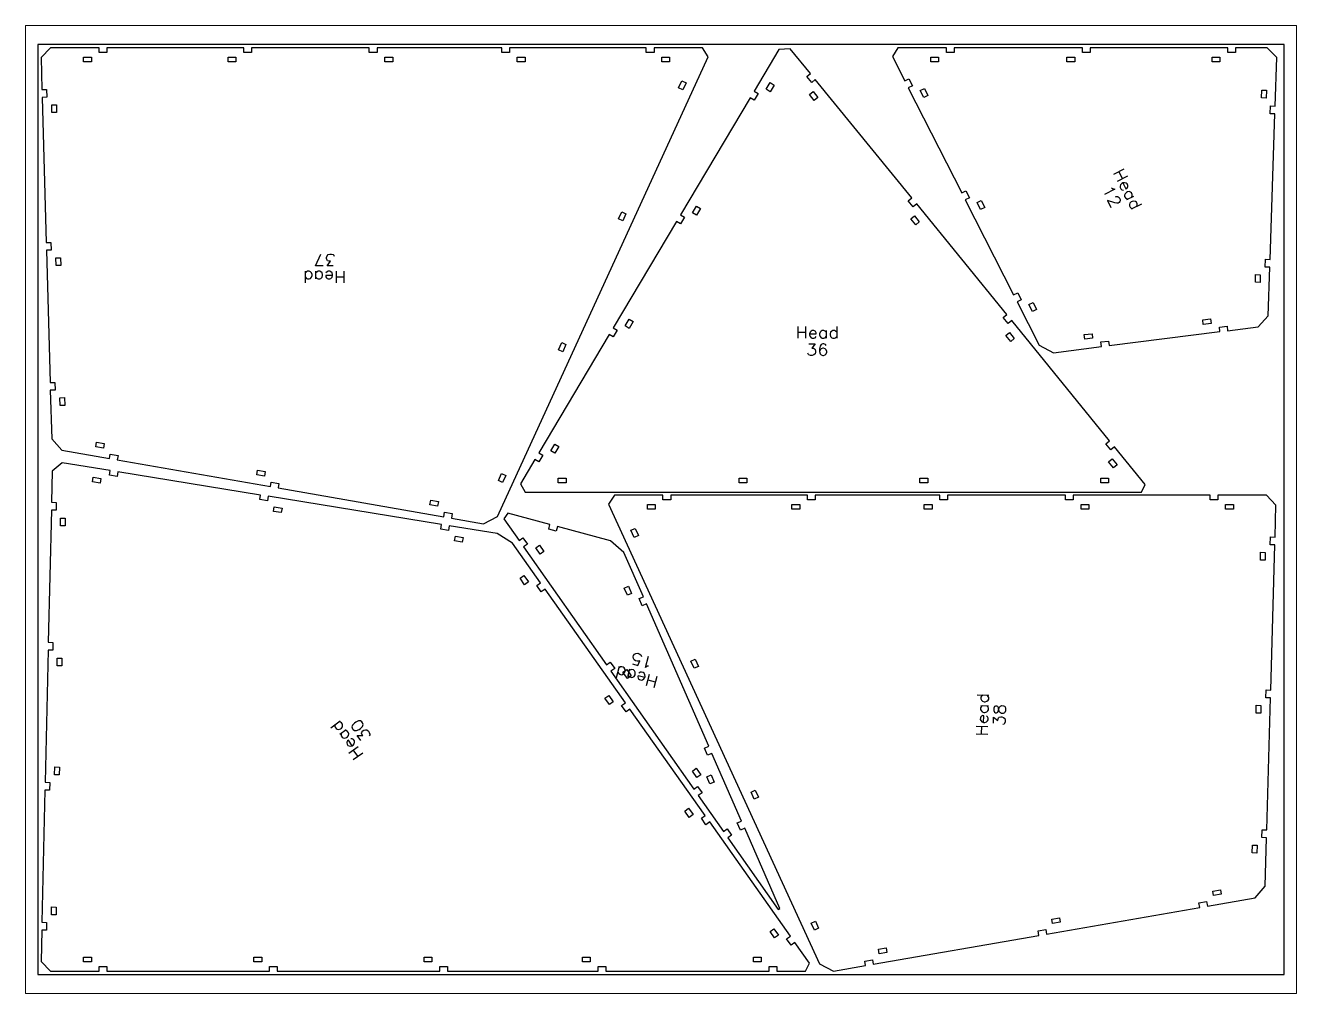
# Paper-space layout 'Layout' of a CAD drawing. Header units: millimetres, sheet in inches. Extents: x 0 to 10.5, y 0 to 8.
# The model-space entities are those that its viewports show. They can reach past a viewport. Long polylines and large blocks are cut down to what shows.
import ezdxf

# ---------------------------------------------------------------- set-up
doc = ezdxf.new("R2010")
doc.units = ezdxf.units.MM
doc.header["$MEASUREMENT"] = 0
for name, color, linetype, true_color in [('head_cuts', 7, 'Continuous', 0xffffff), ('head_marks', 7, 'Continuous', 0xffffff), ('Sheet', 18, 'Continuous', 0x000000)]:
    doc.layers.add(name, color=color, linetype=linetype, true_color=true_color)

msp = doc.modelspace()

# ---------------------------------------------------------------- linework, layer by layer
at = {"layer": 'head_cuts', "color": 7, "true_color": 0xffffff}
for points in [[(426.67, 595), (395.52, 595), (395.52, 592), (390.52, 592), (390.52, 595), (302.72, 595), (302.72, 592), (297.72, 592), (297.72, 595), (217.75, 595), (217.75, 592), (212.75, 592), (212.75, 595), (137.12, 595), (137.12, 592), (132.12, 592), (132.12, 595), (44.32, 595), (44.32, 592), (39.32, 592), (39.32, 595), (8.17, 595), (2, 588.65), (2.57, 568.16), (5.57, 568.25), (5.71, 563.25), (2.71, 563.17), (5.33, 469.92), (8.33, 470.01), (8.47, 465.01), (5.47, 464.93), (7.85, 380.07), (10.85, 380.16), (10.99, 375.16), (7.99, 375.08), (8.87, 343.94), (15.3, 336.5), (45.99, 331.16), (46.5, 334.12), (51.43, 333.26), (50.91, 330.3), (149.3, 313.18), (149.81, 316.13), (154.74, 315.28), (154.22, 312.32), (260.52, 293.82), (261.03, 296.77), (265.96, 295.92), (265.44, 292.96), (286.04, 289.37), (294.95, 294.06), (430.37, 589.23)], [(34.32, 589), (34.32, 586), (29.32, 586), (29.32, 589)], [(127.12, 589), (127.12, 586), (122.12, 586), (122.12, 589)], [(227.75, 589), (227.75, 586), (222.75, 586), (222.75, 589)], [(312.72, 589), (312.72, 586), (307.72, 586), (307.72, 589)], [(312.89, 309.62), (708.44, 309.62), (710.78, 314.55), (691.12, 338.71), (688.79, 336.81), (685.63, 340.69), (687.96, 342.59), (625.14, 419.76), (622.81, 417.87), (619.66, 421.75), (621.98, 423.64), (564.15, 494.69), (561.83, 492.79), (558.67, 496.67), (561, 498.56), (499.07, 574.64), (496.75, 572.74), (493.59, 576.62), (495.92, 578.52), (482.99, 594.4), (475.73, 593.87), (459.8, 567.1), (462.38, 565.57), (459.82, 561.27), (457.24, 562.8), (412.55, 487.72), (415.13, 486.18), (412.57, 481.89), (409.99, 483.42), (369.34, 415.13), (371.92, 413.59), (369.36, 409.3), (366.78, 410.83), (321.62, 334.96), (324.2, 333.42), (321.64, 329.13), (319.06, 330.66), (309.79, 315.08)], [(405.52, 589), (405.52, 586), (400.52, 586), (400.52, 589)], [(548.59, 589.34), (556.51, 573.74), (559.18, 575.1), (561.45, 570.64), (558.77, 569.28), (593.05, 501.81), (595.72, 503.17), (597.98, 498.71), (595.31, 497.35), (626.33, 436.28), (629, 437.64), (631.27, 433.19), (628.59, 431.83), (642.7, 404.05), (651.88, 399.19), (682.78, 403.09), (682.4, 406.07), (687.37, 406.7), (687.74, 403.72), (758.79, 412.7), (758.42, 415.67), (763.38, 416.3), (763.75, 413.32), (783.34, 415.8), (789.85, 422.94), (790.89, 454.07), (787.89, 454.17), (788.05, 459.17), (791.05, 459.07), (794.14, 552.52), (791.15, 552.62), (791.31, 557.62), (794.31, 557.52), (795.34, 588.65), (789.2, 595), (768.83, 595), (768.83, 592), (763.83, 592), (763.83, 595), (675.6, 595), (675.6, 592), (670.6, 592), (670.6, 595), (588.21, 595), (588.21, 592), (583.21, 592), (583.21, 595), (552.06, 595)], [(578.21, 589), (578.21, 586), (573.21, 586), (573.21, 589)], [(665.6, 589), (665.6, 586), (660.6, 586), (660.6, 589)], [(758.83, 589), (758.83, 586), (753.83, 586), (753.83, 589)], [(414.02, 567.96), (411.29, 569.21), (413.37, 573.76), (416.1, 572.51)], [(470.07, 572.62), (472.65, 571.09), (470.09, 566.79), (467.51, 568.33)], [(500.73, 563.09), (498.41, 561.2), (495.25, 565.08), (497.58, 566.97)], [(566.39, 567.54), (569.06, 568.9), (571.33, 564.44), (568.65, 563.08)], [(788.48, 562.72), (785.48, 562.82), (785.65, 567.81), (788.64, 567.71)], [(8.85, 558.34), (11.85, 558.42), (11.99, 553.42), (8.99, 553.34)], [(375.45, 483.9), (372.72, 485.15), (374.81, 489.7), (377.53, 488.45)], [(422.82, 493.24), (425.4, 491.71), (422.84, 487.41), (420.26, 488.95)], [(602.92, 495.61), (605.6, 496.97), (607.86, 492.51), (605.19, 491.15)], [(565.81, 483.14), (563.49, 481.25), (560.33, 485.13), (562.66, 487.02)], [(11.61, 460.1), (14.61, 460.18), (14.75, 455.18), (11.75, 455.1)], [(784.56, 444.28), (781.56, 444.38), (781.72, 449.37), (784.72, 449.27)], [(636.21, 430.09), (638.88, 431.44), (641.15, 426.99), (638.47, 425.63)], [(379.61, 420.65), (382.19, 419.12), (379.63, 414.82), (377.05, 416.36)], [(748.12, 417.4), (747.74, 420.37), (752.7, 421), (753.08, 418.02)], [(626.8, 408.22), (624.47, 406.33), (621.31, 410.2), (623.64, 412.1)], [(672.11, 407.79), (671.73, 410.77), (676.69, 411.4), (677.07, 408.42)], [(336.88, 399.84), (334.15, 401.09), (336.24, 405.64), (338.97, 404.39)], [(14.13, 370.25), (17.13, 370.33), (17.27, 365.33), (14.27, 365.25)], [(37.16, 338.79), (37.68, 341.74), (42.61, 340.88), (42.09, 337.93)], [(331.89, 340.48), (334.47, 338.95), (331.91, 334.65), (329.33, 336.19)], [(495.4, 7.18), (486.01, 20.46), (483.56, 18.73), (480.67, 22.81), (483.12, 24.54), (431.28, 97.84), (428.83, 96.11), (425.94, 100.19), (428.39, 101.93), (380.05, 170.27), (377.6, 168.54), (374.71, 172.62), (377.16, 174.36), (325.59, 247.27), (323.14, 245.53), (320.26, 249.62), (322.71, 251.35), (304.72, 276.78), (294.78, 282.99), (264.04, 288), (263.56, 285.04), (258.62, 285.85), (259.11, 288.81), (147.81, 306.97), (147.32, 304.01), (142.39, 304.82), (142.87, 307.78), (51.31, 322.72), (50.83, 319.76), (45.9, 320.57), (46.38, 323.53), (15.63, 328.55), (9.22, 323.22), (8.76, 303.11), (11.76, 303.04), (11.65, 298.04), (8.65, 298.11), (6.7, 213.21), (9.7, 213.15), (9.58, 208.15), (6.58, 208.22), (4.64, 123.32), (7.64, 123.25), (7.52, 118.25), (4.52, 118.32), (2.58, 33.43), (5.57, 33.36), (5.46, 28.36), (2.46, 28.43), (2, 8.35), (8.2, 2), (39.35, 2), (39.35, 5), (44.35, 5), (44.35, 2), (148.66, 2), (148.66, 5), (153.66, 5), (153.66, 2), (257.96, 2), (257.96, 5), (262.96, 5), (262.96, 2), (359.62, 2), (359.62, 5), (364.62, 5), (364.62, 2), (469.35, 2), (469.35, 5), (474.35, 5), (474.35, 2), (492.71, 2)], [(692.78, 327.16), (690.45, 325.27), (687.29, 329.15), (689.62, 331.04)], [(40.48, 318.41), (39.99, 315.45), (35.06, 316.26), (35.54, 319.22)], [(140.47, 320.8), (140.99, 323.76), (145.91, 322.9), (145.4, 319.95)], [(298.31, 315.78), (295.59, 317.03), (297.67, 321.58), (300.4, 320.33)], [(334.04, 315.62), (334.04, 318.62), (339.04, 318.62), (339.04, 315.62)], [(450.12, 315.62), (450.12, 318.62), (455.12, 318.62), (455.12, 315.62)], [(566.21, 315.62), (566.21, 318.62), (571.21, 318.62), (571.21, 315.62)], [(682.29, 315.62), (682.29, 318.62), (687.29, 318.62), (687.29, 315.62)], [(251.7, 301.44), (252.21, 304.4), (257.14, 303.54), (256.62, 300.59)], [(787.9, 56.56), (788.77, 87.7), (785.77, 87.79), (785.91, 92.78), (788.91, 92.7), (791.29, 177.55), (788.3, 177.64), (788.44, 182.63), (791.43, 182.55), (794.05, 275.79), (791.05, 275.88), (791.19, 280.87), (794.19, 280.79), (794.77, 301.28), (788.59, 307.63), (757.44, 307.63), (757.44, 304.63), (752.44, 304.63), (752.44, 307.63), (664.64, 307.63), (664.64, 304.63), (659.64, 304.63), (659.64, 307.63), (584.01, 307.63), (584.01, 304.63), (579.01, 304.63), (579.01, 307.63), (499.04, 307.63), (499.04, 304.63), (494.04, 304.63), (494.04, 307.63), (406.24, 307.63), (406.24, 304.63), (401.24, 304.63), (401.24, 307.63), (370.09, 307.63), (366.39, 301.85), (501.82, 6.68), (510.72, 2), (531.32, 5.59), (530.81, 8.54), (535.73, 9.4), (536.25, 6.44), (642.54, 24.95), (642.03, 27.9), (646.96, 28.76), (647.47, 25.8), (745.85, 42.93), (745.34, 45.88), (750.26, 46.74), (750.78, 43.79), (781.47, 49.13)], [(156.71, 299.44), (156.23, 296.48), (151.29, 297.29), (151.78, 300.25)], [(367.49, 278.45), (333.51, 287.56), (332.73, 284.66), (327.9, 285.96), (328.68, 288.85), (301.66, 296.09), (299.17, 292.54), (308.9, 278.67), (311.36, 280.4), (314.23, 276.3), (311.77, 274.58), (364.95, 198.81), (367.4, 200.53), (370.28, 196.44), (367.82, 194.71), (420.99, 118.94), (423.45, 120.66), (426.32, 116.57), (423.87, 114.85), (440.03, 91.81), (442.49, 93.53), (445.36, 89.44), (442.9, 87.72), (475.18, 41.72), (476.28, 42.34), (453.75, 93.81), (451, 92.61), (448.99, 97.19), (451.74, 98.39), (432.69, 141.91), (429.94, 140.71), (427.93, 145.29), (430.68, 146.49), (390.67, 237.88), (387.92, 236.68), (385.91, 241.26), (388.66, 242.46), (376.17, 270.99)], [(396.24, 301.63), (396.24, 298.63), (391.24, 298.63), (391.24, 301.63)], [(489.04, 301.63), (489.04, 298.63), (484.04, 298.63), (484.04, 301.63)], [(574.01, 301.63), (574.01, 298.63), (569.01, 298.63), (569.01, 301.63)], [(674.64, 301.63), (674.64, 298.63), (669.64, 298.63), (669.64, 301.63)], [(767.44, 301.63), (767.44, 298.63), (762.44, 298.63), (762.44, 301.63)], [(14.53, 292.97), (17.53, 292.91), (17.41, 287.91), (14.42, 287.98)], [(380.66, 285.13), (383.39, 286.38), (385.48, 281.84), (382.75, 280.59)], [(272.94, 280.47), (272.46, 277.51), (267.53, 278.32), (268.01, 281.28)], [(319.56, 273.94), (322.01, 275.66), (324.89, 271.57), (322.43, 269.84)], [(787.77, 265.96), (784.77, 266.05), (784.91, 271.05), (787.91, 270.96)], [(314.92, 251.96), (312.47, 250.23), (309.58, 254.31), (312.03, 256.05)], [(381.16, 244.63), (378.41, 243.43), (376.41, 248.01), (379.16, 249.21)], [(12.47, 203.08), (15.47, 203.01), (15.35, 198.01), (12.35, 198.08)], [(419.23, 201.07), (421.96, 202.32), (424.04, 197.78), (421.32, 196.53)], [(375.6, 194.07), (378.06, 195.79), (380.93, 191.7), (378.48, 189.98)], [(369.38, 174.97), (366.93, 173.24), (364.04, 177.32), (366.49, 179.05)], [(785.02, 167.72), (782.02, 167.81), (782.16, 172.81), (785.16, 172.72)], [(10.86, 133.18), (13.86, 133.11), (13.75, 128.11), (10.75, 128.18)], [(420.16, 130.57), (422.62, 132.3), (425.49, 128.2), (423.03, 126.48)], [(434.2, 123.49), (431.45, 122.29), (429.45, 126.87), (432.2, 128.07)], [(457.8, 117.01), (460.53, 118.26), (462.61, 113.72), (459.88, 112.47)], [(420.6, 102.54), (418.15, 100.81), (415.27, 104.89), (417.72, 106.63)], [(782.5, 77.87), (779.5, 77.96), (779.64, 82.96), (782.64, 82.87)], [(754.67, 50.55), (754.16, 53.51), (759.09, 54.37), (759.6, 51.41)], [(8.8, 43.29), (11.8, 43.22), (11.69, 38.22), (8.69, 38.29)], [(496.37, 32.95), (499.09, 34.2), (501.18, 29.66), (498.45, 28.41)], [(651.37, 32.57), (650.85, 35.53), (655.78, 36.38), (656.29, 33.43)], [(475.33, 25.16), (472.88, 23.43), (470, 27.51), (472.45, 29.24)], [(540.14, 13.21), (539.63, 16.17), (544.56, 17.02), (545.07, 14.07)], [(29.35, 8), (29.35, 11), (34.35, 11), (34.35, 8)], [(138.66, 8), (138.66, 11), (143.66, 11), (143.66, 8)], [(247.96, 8), (247.96, 11), (252.96, 11), (252.96, 8)], [(349.62, 8), (349.62, 11), (354.62, 11), (354.62, 8)], [(459.35, 8), (459.35, 11), (464.35, 11), (464.35, 8)]]:
    msp.add_lwpolyline(points, close=True, dxfattribs=at)
at = {"layer": 'head_marks', "color": 7, "true_color": 0xffffff}
for points in [[(697.19, 516.96), (690.5, 513.56)], [(694, 515.34), (696.27, 510.88)], [(699.45, 512.5), (692.76, 509.11)], [(695.01, 507.04), (694.7, 506.08)], [(694.7, 506.08), (694.71, 505.28)], [(695.81, 507.85), (695.01, 507.04)], [(696.44, 508.17), (695.81, 507.85)], [(697.56, 508.34), (696.44, 508.17)], [(696.44, 508.17), (698.38, 504.35)], [(698.52, 508.02), (697.56, 508.34)], [(699.16, 507.55), (698.52, 508.02)], [(699.65, 506.59), (699.16, 507.55)], [(699.65, 505.79), (699.65, 506.59)], [(691.34, 504.18), (684.66, 500.78)], [(689.26, 505.12), (689.9, 504.65)], [(689.9, 504.65), (691.34, 504.18)], [(691.85, 499.23), (692.17, 499.39)], [(692.17, 499.39), (692.97, 499.4)], [(692.97, 499.4), (693.45, 499.24)], [(693.45, 499.24), (694.09, 498.76)], [(694.09, 498.76), (694.74, 497.49)], [(694.71, 505.28), (695.19, 504.33)], [(695.19, 504.33), (695.83, 503.85)], [(695.83, 503.85), (696.79, 503.54)], [(697.92, 501.31), (697.61, 500.35)], [(697.61, 500.35), (697.62, 499.55)], [(697.62, 499.55), (698.1, 498.6)], [(698.72, 502.12), (697.92, 501.31)], [(698.1, 498.6), (698.74, 498.12)], [(698.38, 504.35), (699.02, 504.67)], [(699.36, 502.44), (698.72, 502.12)], [(698.74, 498.12), (699.7, 497.81)], [(703.21, 499.59), (698.75, 497.32)], [(699.02, 504.67), (699.5, 505.31)], [(700.47, 502.61), (699.36, 502.44)], [(699.5, 505.31), (699.65, 505.79)], [(701.43, 502.29), (700.47, 502.61)], [(702.07, 501.82), (701.43, 502.29)], [(702.56, 500.86), (702.07, 501.82)], [(702.25, 499.1), (702.56, 500.06)], [(702.56, 500.06), (702.56, 500.86)], [(691.4, 495.39), (686.6, 496.96)], [(686.6, 496.96), (688.86, 492.5)], [(692.68, 495.24), (691.4, 495.39)], [(693.48, 495.25), (692.68, 495.24)], [(694.11, 495.57), (693.48, 495.25)], [(694.59, 496.21), (694.11, 495.57)], [(694.74, 496.69), (694.59, 496.21)], [(694.74, 497.49), (694.74, 496.69)], [(701, 495.26), (700.68, 494.3)], [(700.68, 494.3), (700.69, 493.5)], [(700.69, 493.5), (701.17, 492.55)], [(701.79, 496.07), (701, 495.26)], [(701.17, 492.55), (701.82, 492.07)], [(702.43, 496.39), (701.79, 496.07)], [(708.51, 494.67), (701.82, 491.27)], [(701.82, 492.07), (702.78, 491.76)], [(703.55, 496.56), (702.43, 496.39)], [(704.51, 496.24), (703.55, 496.56)], [(705.15, 495.77), (704.51, 496.24)], [(705.63, 494.81), (705.15, 495.77)], [(705.32, 493.05), (705.64, 494.01)], [(705.64, 494.01), (705.63, 494.81)], [(178.12, 455.02), (181.69, 462.52)], [(185.26, 460.38), (185.62, 461.45)], [(185.26, 459.66), (185.26, 460.38)], [(185.62, 458.59), (185.26, 459.66)], [(185.62, 461.45), (186.33, 462.16)], [(185.98, 458.23), (185.62, 458.59)], [(185.62, 455.02), (187.76, 457.88)], [(186.69, 457.88), (185.98, 458.23)], [(186.33, 462.16), (187.41, 462.52)], [(187.76, 457.88), (186.69, 457.88)], [(187.41, 462.52), (188.48, 462.52)], [(188.48, 462.52), (189.55, 462.16)], [(189.55, 462.16), (189.91, 461.81)], [(189.91, 461.81), (190.26, 461.09)], [(171.69, 444.02), (171.69, 451.52)], [(172.4, 451.16), (171.69, 450.45)], [(173.12, 451.52), (172.4, 451.16)], [(174.19, 451.52), (173.12, 451.52)], [(174.9, 451.16), (174.19, 451.52)], [(175.62, 450.45), (174.9, 451.16)], [(175.98, 449.38), (175.62, 450.45)], [(175.98, 448.66), (175.98, 449.38)], [(183.12, 455.02), (178.12, 455.02)], [(178.47, 446.52), (178.48, 451.52)], [(179.19, 451.16), (178.48, 450.45)], [(179.9, 451.52), (179.19, 451.16)], [(180.98, 451.52), (179.9, 451.52)], [(181.69, 451.16), (180.98, 451.52)], [(182.4, 450.45), (181.69, 451.16)], [(182.76, 449.38), (182.4, 450.45)], [(182.76, 448.66), (182.76, 449.38)], [(185.62, 451.16), (184.9, 450.45)], [(189.55, 455.02), (185.62, 455.02)], [(186.33, 451.52), (185.62, 451.16)], [(187.4, 451.52), (186.33, 451.52)], [(188.12, 451.16), (187.4, 451.52)], [(188.83, 450.45), (188.12, 451.16)], [(189.19, 449.38), (188.83, 450.45)], [(189.19, 448.66), (189.19, 449.38)], [(191.69, 444.02), (191.69, 451.52)], [(196.69, 444.02), (196.69, 451.52)], [(171.69, 447.59), (172.4, 446.88)], [(172.4, 446.88), (173.12, 446.52)], [(173.12, 446.52), (174.19, 446.52)], [(174.19, 446.52), (174.9, 446.88)], [(174.9, 446.88), (175.62, 447.59)], [(175.62, 447.59), (175.98, 448.66)], [(178.47, 447.59), (179.19, 446.88)], [(179.19, 446.88), (179.9, 446.52)], [(179.9, 446.52), (180.97, 446.52)], [(180.97, 446.52), (181.69, 446.88)], [(181.69, 446.88), (182.4, 447.59)], [(182.4, 447.59), (182.76, 448.66)], [(189.19, 448.66), (184.9, 448.66)], [(184.9, 448.66), (184.9, 447.95)], [(184.9, 447.95), (185.26, 447.23)], [(185.26, 447.23), (185.62, 446.88)], [(185.62, 446.88), (186.33, 446.52)], [(186.33, 446.52), (187.4, 446.52)], [(187.4, 446.52), (188.12, 446.88)], [(188.12, 446.88), (188.83, 447.59)], [(188.83, 447.59), (189.19, 448.66)], [(196.69, 447.59), (191.69, 447.59)], [(487.83, 415.92), (487.83, 408.42)], [(487.83, 412.35), (492.83, 412.35)], [(492.83, 415.92), (492.83, 408.42)], [(495.69, 412.35), (495.33, 411.27)], [(495.33, 411.27), (499.62, 411.27)], [(495.33, 411.27), (495.33, 410.56)], [(495.33, 410.56), (495.69, 409.49)], [(496.4, 413.06), (495.69, 412.35)], [(495.69, 409.49), (496.4, 408.77)], [(497.12, 413.42), (496.4, 413.06)], [(496.4, 408.77), (497.12, 408.42)], [(498.19, 413.42), (497.12, 413.42)], [(497.12, 408.42), (498.19, 408.42)], [(498.9, 413.06), (498.19, 413.42)], [(498.19, 408.42), (498.9, 408.77)], [(499.26, 412.7), (498.9, 413.06)], [(498.9, 408.77), (499.62, 409.49)], [(499.62, 411.99), (499.26, 412.7)], [(499.62, 411.27), (499.62, 411.99)], [(502.12, 412.35), (501.76, 411.27)], [(501.76, 411.27), (501.76, 410.56)], [(501.76, 410.56), (502.12, 409.49)], [(502.83, 413.06), (502.12, 412.35)], [(502.12, 409.49), (502.83, 408.77)], [(503.55, 413.42), (502.83, 413.06)], [(502.83, 408.77), (503.55, 408.42)], [(504.62, 413.42), (503.55, 413.42)], [(503.55, 408.42), (504.62, 408.42)], [(505.33, 413.06), (504.62, 413.42)], [(504.62, 408.42), (505.33, 408.77)], [(506.05, 412.35), (505.33, 413.06)], [(505.33, 408.77), (506.05, 409.49)], [(506.05, 413.42), (506.05, 408.42)], [(508.9, 412.35), (508.55, 411.27)], [(508.55, 411.27), (508.55, 410.56)], [(508.55, 410.56), (508.9, 409.49)], [(509.62, 413.06), (508.9, 412.35)], [(508.9, 409.49), (509.62, 408.77)], [(510.33, 413.42), (509.62, 413.06)], [(509.62, 408.77), (510.33, 408.42)], [(511.4, 413.42), (510.33, 413.42)], [(510.33, 408.42), (511.4, 408.42)], [(512.12, 413.06), (511.4, 413.42)], [(511.4, 408.42), (512.12, 408.77)], [(512.83, 412.35), (512.12, 413.06)], [(512.12, 408.77), (512.83, 409.49)], [(512.83, 415.92), (512.83, 408.42)], [(494.97, 404.92), (498.9, 404.92)], [(498.9, 404.92), (496.76, 402.06)], [(496.76, 402.06), (497.83, 402.06)], [(497.83, 402.06), (498.55, 401.7)], [(498.55, 401.7), (498.9, 401.35)], [(498.9, 401.35), (499.26, 400.27)], [(499.26, 400.27), (499.26, 399.56)], [(502.12, 403.49), (501.76, 401.7)], [(501.76, 401.7), (501.76, 399.92)], [(502.12, 400.99), (501.76, 399.92)], [(501.76, 399.92), (502.12, 398.49)], [(502.83, 404.56), (502.12, 403.49)], [(502.83, 401.7), (502.12, 400.99)], [(503.9, 404.92), (502.83, 404.56)], [(503.9, 402.06), (502.83, 401.7)], [(504.62, 404.92), (503.9, 404.92)], [(504.26, 402.06), (503.9, 402.06)], [(505.33, 401.7), (504.26, 402.06)], [(505.69, 404.56), (504.62, 404.92)], [(506.05, 400.99), (505.33, 401.7)], [(506.05, 403.85), (505.69, 404.56)], [(506.4, 399.92), (506.05, 400.99)], [(506.4, 399.56), (506.4, 399.92)], [(494.62, 398.13), (494.26, 398.85)], [(494.97, 397.77), (494.62, 398.13)], [(496.05, 397.42), (494.97, 397.77)], [(497.12, 397.42), (496.05, 397.42)], [(498.19, 397.77), (497.12, 397.42)], [(498.9, 398.49), (498.19, 397.77)], [(499.26, 399.56), (498.9, 398.49)], [(502.12, 398.49), (502.83, 397.77)], [(502.83, 397.77), (503.9, 397.42)], [(503.9, 397.42), (504.26, 397.42)], [(504.26, 397.42), (505.33, 397.77)], [(505.33, 397.77), (506.05, 398.49)], [(506.05, 398.49), (506.4, 399.56)], [(382.22, 203.96), (382.4, 204.65)], [(382.4, 204.65), (383.02, 205.59)], [(383.02, 205.59), (383.9, 206.1)], [(383.9, 206.1), (385.03, 206.17)], [(385.03, 206.17), (386.06, 205.89)], [(386.06, 205.89), (387, 205.27)], [(387, 205.27), (387.26, 204.83)], [(387.26, 204.83), (387.42, 204.05)], [(389.98, 197.07), (391.93, 204.32)], [(371.44, 190.65), (373.38, 197.9)], [(373.98, 197.37), (373.1, 196.86)], [(374.76, 197.53), (373.98, 197.37)], [(375.8, 197.25), (374.76, 197.53)], [(376.39, 196.72), (375.8, 197.25)], [(376.9, 195.85), (376.39, 196.72)], [(376.97, 194.72), (376.9, 195.85)], [(378.64, 191.31), (379.94, 196.14)], [(381.7, 199.29), (385.15, 198.37)], [(382.28, 202.83), (382.22, 203.96)], [(382.79, 201.96), (382.28, 202.83)], [(383.73, 201.34), (382.79, 201.96)], [(384.77, 201.06), (383.73, 201.34)], [(385.89, 201.13), (384.77, 201.06)], [(385.15, 198.37), (386.33, 201.38)], [(386.33, 201.38), (385.89, 201.13)], [(391.3, 197.83), (389.98, 197.07)], [(392.08, 197.99), (391.3, 197.83)], [(372.36, 194.1), (372.87, 193.23)], [(372.87, 193.23), (373.47, 192.7)], [(373.47, 192.7), (374.5, 192.42)], [(374.5, 192.42), (375.28, 192.58)], [(375.28, 192.58), (376.16, 193.09)], [(376.16, 193.09), (376.78, 194.03)], [(376.78, 194.03), (376.97, 194.72)], [(378.92, 192.35), (379.42, 191.47)], [(379.42, 191.47), (380.02, 190.94)], [(380.53, 195.61), (379.66, 195.11)], [(380.02, 190.94), (381.06, 190.67)], [(381.32, 195.77), (380.53, 195.61)], [(381.06, 190.67), (381.84, 190.83)], [(382.35, 195.5), (381.32, 195.77)], [(381.84, 190.83), (382.71, 191.33)], [(382.95, 194.97), (382.35, 195.5)], [(382.71, 191.33), (383.34, 192.27)], [(383.45, 194.09), (382.95, 194.97)], [(383.34, 192.27), (383.52, 192.96)], [(383.52, 192.96), (383.45, 194.09)], [(385.41, 191.72), (385.22, 191.03)], [(385.22, 191.03), (385.38, 190.25)], [(385.38, 190.25), (385.63, 189.81)], [(389.55, 190.61), (385.41, 191.72)], [(385.63, 189.81), (386.23, 189.28)], [(386.74, 193.95), (385.87, 193.44)], [(386.23, 189.28), (387.27, 189)], [(387.53, 194.11), (386.74, 193.95)], [(387.27, 189), (388.05, 189.16)], [(388.56, 193.83), (387.53, 194.11)], [(388.05, 189.16), (388.92, 189.67)], [(389.16, 193.3), (388.56, 193.83)], [(388.92, 189.67), (389.55, 190.61)], [(389.66, 192.43), (389.16, 193.3)], [(389.55, 190.61), (389.73, 191.3)], [(389.73, 191.3), (389.66, 192.43)], [(390.76, 185.48), (392.7, 192.72)], [(396.51, 187.63), (391.68, 188.93)], [(395.59, 184.18), (397.53, 191.43)], [(602.94, 179.43), (610.44, 179.21)], [(605.58, 171.85), (605.2, 171.15)], [(605.24, 172.57), (610.24, 172.43)], [(605.4, 177.93), (605.37, 176.86)], [(605.37, 176.86), (605.7, 176.13)], [(605.77, 178.63), (605.4, 177.93)], [(606.31, 172.54), (605.58, 171.85)], [(605.7, 176.13), (606.4, 175.4)], [(606.51, 179.33), (605.77, 178.63)], [(606.4, 175.4), (607.46, 175.01)], [(607.46, 175.01), (608.17, 174.99)], [(608.17, 174.99), (609.25, 175.32)], [(609.86, 171.73), (609.17, 172.46)], [(609.25, 175.32), (609.99, 176.01)], [(610.06, 178.51), (609.36, 179.24)], [(610.2, 171), (609.86, 171.73)], [(609.99, 176.01), (610.36, 176.71)], [(610.39, 177.78), (610.06, 178.51)], [(610.36, 176.71), (610.39, 177.78)], [(614.09, 171.96), (613.7, 170.9)], [(614.81, 172.3), (614.09, 171.96)], [(615.52, 172.28), (614.81, 172.3)], [(616.23, 171.9), (615.52, 172.28)], [(616.56, 171.18), (616.23, 171.9)], [(616.9, 170.45), (617.29, 171.51)], [(617.29, 171.51), (618.02, 172.21)], [(618.02, 172.21), (618.75, 172.54)], [(618.75, 172.54), (619.82, 172.51)], [(619.82, 172.51), (620.52, 172.13)], [(620.52, 172.13), (620.87, 171.77)], [(620.87, 171.77), (621.19, 170.69)], [(605.02, 164.72), (604.99, 163.65)], [(604.99, 163.65), (605.32, 162.92)], [(605.39, 165.42), (605.02, 164.72)], [(605.2, 171.15), (605.17, 170.07)], [(605.17, 170.07), (605.51, 169.35)], [(605.76, 165.77), (605.39, 165.42)], [(605.51, 169.35), (606.2, 168.62)], [(606.49, 166.11), (605.76, 165.77)], [(606.2, 168.62), (607.26, 168.23)], [(607.2, 166.09), (606.49, 166.11)], [(607.08, 161.8), (607.2, 166.09)], [(607.26, 168.23), (607.98, 168.21)], [(607.98, 168.21), (609.06, 168.53)], [(609.68, 165.3), (608.98, 166.03)], [(609.06, 168.53), (609.79, 169.23)], [(609.61, 162.8), (609.98, 163.5)], [(610.01, 164.58), (609.68, 165.3)], [(609.79, 169.23), (610.17, 169.93)], [(609.98, 163.5), (610.01, 164.58)], [(610.17, 169.93), (610.2, 171)], [(613.42, 161.26), (613.53, 165.19)], [(613.53, 165.19), (616.33, 162.97)], [(613.7, 170.9), (613.66, 169.47)], [(613.66, 169.47), (613.98, 168.39)], [(613.98, 168.39), (614.69, 168.01)], [(614.69, 168.01), (615.4, 167.99)], [(615.4, 167.99), (616.12, 168.33)], [(616.12, 168.33), (616.5, 169.03)], [(616.33, 162.97), (616.36, 164.04)], [(616.36, 164.04), (616.74, 164.74)], [(616.5, 169.03), (616.9, 170.45)], [(616.88, 169.74), (616.56, 171.18)], [(616.74, 164.74), (617.1, 165.09)], [(617.21, 168.66), (616.88, 169.74)], [(617.1, 165.09), (618.18, 165.41)], [(617.9, 167.92), (617.21, 168.66)], [(618.6, 167.54), (617.9, 167.92)], [(618.18, 165.41), (618.9, 165.39)], [(619.67, 167.51), (618.6, 167.54)], [(618.9, 165.39), (619.96, 165)], [(620.4, 167.85), (619.67, 167.51)], [(619.96, 165), (620.65, 164.27)], [(620.77, 168.2), (620.4, 167.85)], [(620.65, 164.27), (620.98, 163.19)], [(621.15, 169.26), (620.77, 168.2)], [(621.19, 170.69), (621.15, 169.26)], [(187.95, 158.4), (194.07, 162.73)], [(190.86, 160.46), (190.69, 159.47)], [(190.69, 159.47), (190.82, 158.68)], [(190.82, 158.68), (191.43, 157.8)], [(191.43, 157.8), (192.14, 157.43)], [(192.14, 157.43), (193.13, 157.25)], [(193.13, 157.25), (194.22, 157.58)], [(194.19, 161.94), (193.2, 162.11)], [(193.91, 154.3), (197.99, 157.19)], [(194.9, 161.57), (194.19, 161.94)], [(194.22, 157.58), (194.8, 158)], [(194.8, 158), (195.47, 158.91)], [(195.52, 160.69), (194.9, 161.57)], [(195.47, 158.91), (195.64, 159.9)], [(195.64, 159.9), (195.52, 160.69)], [(198.11, 156.4), (197.12, 156.57)], [(198.82, 156.03), (198.11, 156.4)], [(199.44, 155.15), (198.82, 156.03)], [(199.56, 154.36), (199.44, 155.15)], [(202.01, 160.04), (201.55, 158.84)], [(201.55, 158.84), (201.88, 157.76)], [(201.88, 157.76), (202.29, 157.17)], [(203.27, 161.36), (202.01, 160.04)], [(202.29, 157.17), (203.2, 156.51)], [(203.2, 156.51), (204.49, 156.54)], [(204.14, 161.98), (203.27, 161.36)], [(205.8, 162.72), (204.14, 161.98)], [(204.49, 156.54), (206.15, 157.28)], [(207.09, 162.76), (205.8, 162.72)], [(206.15, 157.28), (207.03, 157.9)], [(207.03, 157.9), (208.28, 159.22)], [(208, 162.09), (207.09, 162.76)], [(207.81, 154.95), (207.89, 155.45)], [(207.89, 155.45), (208.56, 156.36)], [(208.41, 161.51), (208, 162.09)], [(208.28, 159.22), (208.74, 160.43)], [(208.74, 160.43), (208.41, 161.51)], [(208.56, 156.36), (209.14, 156.77)], [(209.14, 156.77), (210.22, 157.1)], [(210.22, 157.1), (211.22, 156.93)], [(211.22, 156.93), (212.13, 156.26)], [(212.13, 156.26), (212.75, 155.39)], [(212.75, 155.39), (213.08, 154.31)], [(602.36, 159.44), (609.86, 159.22)], [(605.32, 162.92), (606.02, 162.19)], [(605.79, 154.34), (605.93, 159.33)], [(606.02, 162.19), (607.08, 161.8)], [(607.08, 161.8), (607.79, 161.78)], [(607.79, 161.78), (608.87, 162.11)], [(608.87, 162.11), (609.61, 162.8)], [(620.19, 160.71), (619.47, 160.37)], [(620.56, 161.06), (620.19, 160.71)], [(620.95, 162.12), (620.56, 161.06)], [(620.98, 163.19), (620.95, 162.12)], [(194.79, 154.92), (194.61, 153.93)], [(194.61, 153.93), (194.74, 153.14)], [(194.74, 153.14), (195.36, 152.26)], [(195.36, 152.26), (196.06, 151.89)], [(196.06, 151.89), (197.05, 151.72)], [(197.05, 151.72), (198.14, 152.04)], [(198.14, 152.04), (198.72, 152.46)], [(198.41, 149.18), (198.33, 148.68)], [(198.33, 148.68), (198.45, 147.89)], [(198.79, 149.88), (198.41, 149.18)], [(198.45, 147.89), (199.07, 147.02)], [(198.72, 152.46), (199.39, 153.37)], [(199.37, 150.29), (198.79, 149.88)], [(199.07, 147.02), (199.77, 146.64)], [(201.85, 146.8), (199.37, 150.29)], [(199.39, 153.37), (199.56, 154.36)], [(201.83, 151.16), (200.83, 151.33)], [(202.53, 150.78), (201.83, 151.16)], [(201.85, 146.8), (202.43, 147.21)], [(202.43, 147.21), (203.1, 148.12)], [(203.15, 149.91), (202.53, 150.78)], [(203.1, 148.12), (203.27, 149.12)], [(203.27, 149.12), (203.15, 149.91)], [(207.25, 150.18), (204.98, 153.38)], [(204.98, 153.38), (208.55, 153.29)], [(207.93, 154.16), (207.81, 154.95)], [(208.55, 153.29), (207.93, 154.16)], [(212.99, 153.81), (212.61, 153.1)], [(213.08, 154.31), (212.99, 153.81)], [(602.22, 154.44), (609.72, 154.22)], [(199.51, 142.07), (205.63, 146.41)], [(199.77, 146.64), (200.77, 146.47)], [(200.77, 146.47), (201.85, 146.8)], [(202.39, 137.99), (208.52, 142.33)], [(205.31, 140.06), (202.42, 144.14)]]:
    msp.add_lwpolyline(points, dxfattribs=at)
at = {"layer": 'Sheet', "color": 18, "true_color": 0x000000}
msp.add_lwpolyline([(0, 0), (800, 0), (800, 597), (0, 597)], close=True, dxfattribs=at)

psp = doc.layouts.new('Layout')

# ---------------------------------------------------------------- viewports
at = {"layer": '0'}
psp.add_viewport(center=(5.25, 4), size=(10.5, 8), view_center_point=(400, 298.5), view_height=621.71429, dxfattribs=at)

doc.saveas('drawing.dxf')
